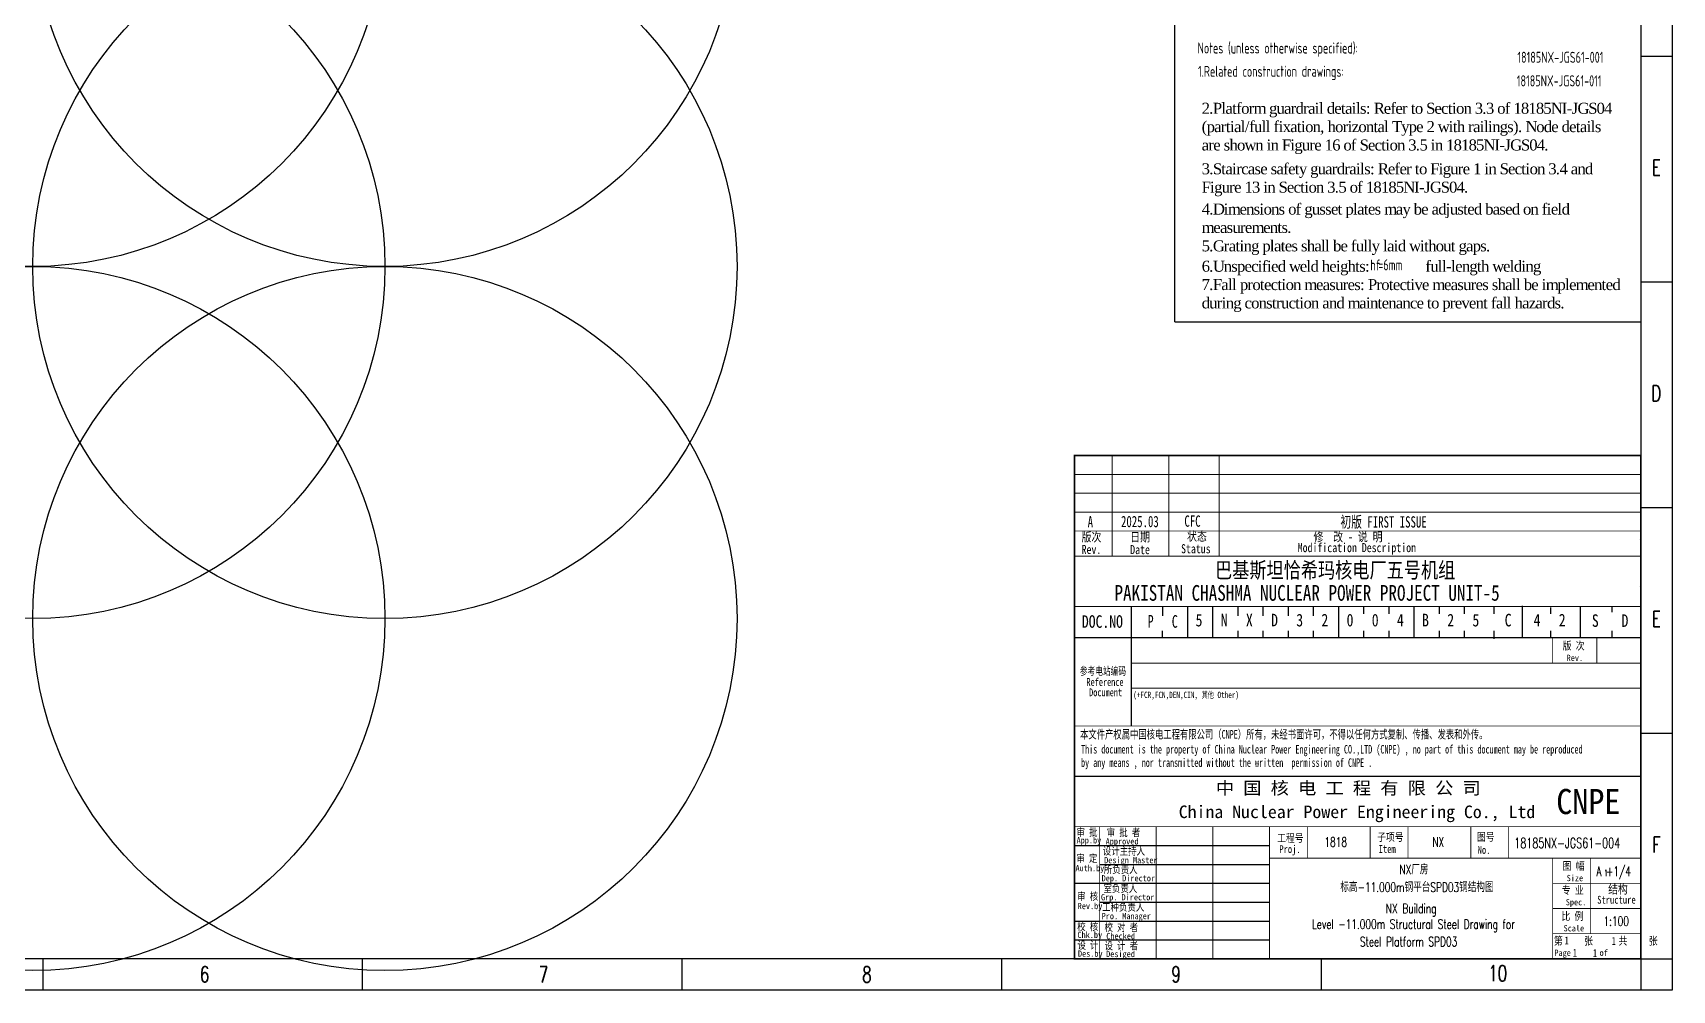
# Model space of a CAD drawing. Extents: x 8986 to 134227, y 7133 to 940687.
# Drawn here: x 61973 to 114088, y 592541 to 622980 of the extents above; entities that cross this region are included whole.
import ezdxf
from ezdxf.enums import TextEntityAlignment as Align

# ---------------------------------------------------------------- set-up
doc = ezdxf.new("R2010")
doc.units = 0
doc.linetypes.add('CONTINOUS', pattern=[0])
doc.layers.get('0').update_dxf_attribs({"linetype": 'CONTINUOUS'})
for name, color, linetype in [('1', 1, 'CONTINUOUS'), ('C77(文本)', 3, 'CONTINUOUS'), ('PUB_TEXT', 7, 'CONTINUOUS'), ('TK', 7, 'CONTINUOUS'), ('图框', 4, 'CONTINOUS'), ('标注', 3, 'CONTINUOUS')]:
    doc.layers.add(name, color=color, linetype=linetype)
doc.styles.add('CHINESE-3', font='romand.shx', dxfattribs={"width": 0.8, "bigfont": 'ochinese.shx'})
doc.styles.add('HZ', font='TXT.shx', dxfattribs={"width": 0.7, "bigfont": 'hz.shx'})
doc.styles.add('RH', font='romans.shx', dxfattribs={"width": 0.7, "bigfont": 'hz.shx'})
doc.styles.add('ROMAND', font='romand.shx', dxfattribs={"width": 0.7, "bigfont": 'ochinese.shx'})
doc.styles.add('TSSD_Rein', font='Tssdeng.shx', dxfattribs={"width": 0.7, "bigfont": 'hztxt.shx'})
doc.styles.add('宋体', font='', dxfattribs={"width": 0.7})
doc.styles.add('汉字', font='STFANGSO.TTF', dxfattribs={"width": 0.8, "height": 4})
doc.styles.get('宋体').set_extended_font_data('SimSun')

# ---------------------------------------------------------------- blocks, each defined once
blk = doc.blocks.new('*U53')
at = {"layer": '图框'}
blk.add_line((0, 500), (0, -500), dxfattribs=at)
blk = doc.blocks.new('*U54')
at = {"color": 0, "linetype": 'ByBlock', "lineweight": -2, "transparency": 16777216}
for p in [(50800, 0), (60960, 0), (71120, 0), (81280, 0), (91440, 0)]:
    blk.add_blockref('*U53', p, dxfattribs=at)

msp = doc.modelspace()

# ---------------------------------------------------------------- linework, layer by layer
at = {"color": 1}
for q in [(98281, 650941), (113096, 613793)]:
    msp.add_line((98281, 613793), q, dxfattribs=at)
at = {"color": 4, "linetype": 'Continuous'}
msp.add_line((96888, 604741), (96888, 600941), dxfattribs=at)
at = {"color": 4}
msp.add_line((97888, 604741), (97888, 604441), dxfattribs=at)
for centre in [(61973, 626744), (73167, 626744), (61973, 615550), (73167, 615550), (61973, 604357), (73167, 604357)]:
    msp.add_circle(centre, 11193)
at = {"layer": '1', "color": 4}
for p, q in [((113055, 606877), (113055, 606877)), ((113055, 606877), (113055, 606877)), ((113055, 606877), (113055, 606877)), ((113055, 606877), (113055, 606877)), ((113055, 606877), (113055, 606877)), ((113055, 606877), (113055, 606877)), ((113055, 606877), (113055, 606877)), ((113055, 606877), (113055, 606877)), ((113088, 599547), (113088, 606877)), ((113088, 599547), (113088, 606877)), ((113058, 605366), (113058, 605366)), ((113058, 605366), (113058, 605366)), ((113058, 605366), (113058, 605366)), ((113058, 605366), (113058, 605366)), ((97888, 604641), (97888, 604641)), ((98688, 603741), (98688, 604741)), ((99488, 603741), (99488, 604741)), ((100288, 604441), (100288, 604741)), ((101088, 604441), (101088, 604741)), ((101888, 604441), (101888, 604741)), ((102688, 604441), (102688, 604741)), ((103488, 603741), (103488, 604741)), ((104288, 604512), (104288, 604741)), ((105088, 604512), (105088, 604741)), ((105888, 603741), (105888, 604741)), ((106688, 604512), (106688, 604741)), ((107488, 604512), (107488, 604741)), ((108425, 604512), (108425, 604741)), ((109325, 603762), (109325, 604762)), ((110225, 604512), (110225, 604712)), ((111175, 603741), (111175, 604741)), ((112175, 604562), (112175, 604752)), ((113088, 603741), (95088, 603741)), ((97888, 603741), (97888, 603962)), ((100288, 603741), (100288, 603962)), ((101088, 603741), (101088, 603962)), ((101888, 603741), (101888, 603962)), ((102688, 603741), (102688, 603962)), ((104288, 603741), (104288, 603962)), ((105088, 603741), (105088, 603962)), ((106688, 603741), (106688, 603962)), ((107488, 603741), (107488, 603962)), ((108425, 603712), (108425, 603962)), ((110225, 603762), (110225, 603962)), ((112175, 603762), (112175, 603962)), ((95088, 597141), (101288, 597141)), ((95888, 596541), (101288, 596541)), ((95088, 595941), (101288, 595941)), ((95888, 595341), (101288, 595341)), ((95088, 594741), (101288, 594741)), ((95088, 594141), (101288, 594141)), ((113088, 593541), (95088, 593541)), ((113088, 593541), (95088, 593541)), ((113088, 593541), (95088, 593541)), ((113088, 593541), (95088, 593541)), ((113088, 593541), (95088, 593541)), ((113088, 593541), (95088, 593541))]:
    msp.add_line(p, q, dxfattribs=at)
at = {"layer": '1', "color": 4, "ltscale": 0.8}
msp.add_line((95088, 603130), (95088, 596981), dxfattribs=at)
at = {"layer": '1', "color": 4, "const_width": 50}
for points in [[(95088, 593541), (113088, 593541), (113088, 609541), (95088, 609541)], [(95088, 599341), (113088, 599341), (113088, 593541), (95088, 593541)]]:
    msp.add_lwpolyline(points, close=True, dxfattribs=at)
at = {"layer": '1', "color": 4}
for points, const_width in [([(96288, 609541), (96288, 606341)], 30), ([(98088, 609541), (98088, 606341)], 30), ([(99688, 609541), (99688, 606341)], 30), ([(95088, 608941), (113088, 608941)], 30), ([(95088, 608341), (113088, 608341)], 30), ([(95088, 607741), (113088, 607741)], 30), ([(95088, 607141), (113088, 607141)], 30), ([(95088, 606341), (113088, 606341)], 30), ([(95088, 604741), (113088, 604741)], 30), ([(96888, 604741), (96888, 600941)], 30), ([(95088, 603741), (113088, 603741)], 30), ([(110288, 603741), (110288, 602941)], 30), ([(111688, 603741), (111688, 602941)], 30), ([(96888, 602941), (113088, 602941)], 30), ([(96888, 602141), (113088, 602141)], 30), ([(95088, 600941), (113088, 600941)], 30), ([(95088, 597741), (113088, 597741)], 30), ([(95888, 597741), (95888, 593541)], 30), ([(95888, 597741), (95888, 593541)], 30), ([(97688, 597741), (97688, 593541)], 30), ([(99488, 597741), (99488, 593541)], 30), ([(101288, 597741), (101288, 593541)], 30), ([(102488, 597741), (102488, 596741)], 25), ([(104488, 597741), (104488, 596741)], 25), ([(105688, 597741), (105688, 596741)], 25), ([(107688, 597741), (107688, 596741)], 25), ([(108888, 597741), (108888, 596741)], 25), ([(101288, 596741), (113088, 596741)], 30), ([(110288, 596741), (110288, 593541)], 30), ([(111488, 596741), (111488, 594341)], 25), ([(113088, 595941), (110288, 595941)], 25), ([(113088, 595141), (110288, 595141)], 25), ([(113088, 594341), (110288, 594341)], 25)]:
    msp.add_lwpolyline(points, dxfattribs=dict(at, const_width=const_width))
at = {"layer": '图框'}
for p, q in [((114088, 651941), (114088, 592541)), ((113088, 622241), (113088, 593541)), ((113088, 622241), (113088, 593541)), ((113088, 622241), (113088, 593541)), ((113088, 622241), (113088, 593541)), ((113088, 622241), (114088, 622241)), ((113088, 615066), (114088, 615066)), ((113088, 607891), (114088, 607891)), ((113088, 600716), (114088, 600716)), ((113088, 593541), (113088, 592541)), ((113088, 593541), (114088, 593541)), ((114088, 592541), (8988, 592541))]:
    msp.add_line(p, q, dxfattribs=at)
at = {"layer": '图框', "color": 1}
for p, q in [((113088, 650941), (113088, 593541)), ((113088, 593541), (11488, 593541))]:
    msp.add_line(p, q, dxfattribs=at)
at = {"layer": '图框', "color": 4}
msp.add_line((113088, 593541), (95088, 593541), dxfattribs=at)
msp.add_line((113088, 593541), (95088, 593541), dxfattribs=at)
msp.add_line((113088, 593541), (95088, 593541), dxfattribs=at)
msp.add_line((113088, 593541), (95088, 593541), dxfattribs=at)

# ---------------------------------------------------------------- block references
at = {"linetype": 'Continuous'}
msp.add_blockref('*U54', (11488, 593041), dxfattribs=at)

# ---------------------------------------------------------------- texts
at = {"color": 4, "linetype": 'Continuous', "style": '宋体', "width": 0.8}
for s, p in [('巴基斯坦恰希玛核电厂五号机组', (99554, 605648)), ('PAKISTAN CHASHMA NUCLEAR POWER PROJECT UNIT-5', (96359, 604923))]:
    msp.add_text(s, height=500, dxfattribs=at).set_placement(p)
for s, p in [('5', (98937, 603988)), ('N', (99737, 603988)), ('X', (100537, 603988)), ('D', (101337, 603988)), ('3', (102137, 603988)), ('2', (102937, 603988)), ('0', (103737, 603988)), ('B', (106137, 603988)), ('2', (106937, 603988)), ('5', (107737, 603988)), ('C', (108762, 603988)), ('4', (109682, 603988)), ('2', (110482, 603988)), ('S', (111534, 603972)), ('D', (112477, 603972))]:
    msp.add_text(s, height=400, dxfattribs=at).set_placement(p, align=Align.BOTTOM_LEFT)
at = {"color": 2, "linetype": 'Continuous', "style": '宋体', "width": 0.8}
for s, p in [('0', (104537, 603988)), ('4', (105337, 603988))]:
    msp.add_text(s, height=400, dxfattribs=at).set_placement(p, align=Align.BOTTOM_LEFT)
at = {"color": 4, "linetype": 'Continuous', "char_height": 400, "attachment_point": 5, "style": '宋体'}
for s, width, insert in [('P', 577.48, (97508, 604270)), ('C', 676.01, (98275, 604262))]:
    msp.add_mtext_dynamic_manual_height_columns(s, width=width, gutter_width=100, heights=[0], dxfattribs=dict(at, insert=insert))
at = {"layer": '1', "color": 4}
for s, height, style, width, p in [('初版 FIRST ISSUE', 360, '宋体', 0.7, (103539, 607250)), ('版次', 288, '汉字', 0.8, (95313, 606807)), ('A', 360, '宋体', 0.7, (95506, 607254)), ('2025.03', 360, '宋体', 0.7, (96566, 607263)), ('CFC', 360, '宋体', 0.7, (98581, 607276)), ('状态', 288, '汉字', 0.8, (98666, 606829)), ('修  改 - 说 明', 288, '汉字', 0.8, (102683, 606813)), ('Rev.', 288, '汉字', 0.8, (95313, 606411)), ('Date', 288, '汉字', 0.8, (96858, 606405)), ('日期 ', 288, '汉字', 0.8, (96858, 606807)), ('Status', 288, '汉字', 0.8, (98475, 606433)), ('Modification Description', 288, '汉字', 0.8, (102183, 606469)), ('DOC.NO', 400, '宋体', 0.8, (95322, 604063)), ('版 次', 250, '汉字', 0.8, (110607, 603368)), ('Rev.', 200, '汉字', 0.8, (110733, 603008)), ('App.by', 200, '汉字', 0.8, (95154, 597209)), ('审 批', 240, '汉字', 0.8, (95152, 597443)), ('Approved', 200, '汉字', 0.8, (96078, 597175)), ('审 批 者', 240, '汉字', 0.8, (96110, 597435)), ('审 定', 240, '汉字', 0.8, (95148, 596613)), ('设计主持人', 240, '汉字', 0.8, (95986, 596845)), ('Design Master', 200, '汉字', 0.8, (96031, 596577)), ('Proj.', 250, '汉字', 0.8, (101598, 596902)), ('Item', 250, '汉字', 0.8, (104755, 596906)), ('No.', 250, '汉字', 0.8, (107903, 596878)), ('Auth.by', 200, '汉字', 0.8, (95120, 596325)), ('Dep. Director', 200, '汉字', 0.8, (95950, 596002)), ('所负责人', 240, '汉字', 0.8, (96019, 596259)), ('图 幅', 250, '汉字', 0.8, (110607, 596368)), ('Size', 200, '汉字', 0.8, (110733, 596008)), ('审 核', 240, '汉字', 0.8, (95172, 595407)), ('室负责人', 240, '汉字', 0.8, (96008, 595656)), ('专 业', 250, '汉字', 0.8, (110580, 595600)), ('Rev.by', 200, '汉字', 0.8, (95189, 595119)), ('Grp. Director', 200, '汉字', 0.8, (95930, 595399)), ('工种负责人', 240, '汉字', 0.8, (95965, 595065)), ('Spec.', 200, '汉字', 0.8, (110705, 595240)), ('Structure', 250, '汉字', 0.8, (111703, 595292)), ('校 核', 240, '汉字', 0.8, (95173, 594444)), ('Pro. Manager', 200, '汉字', 0.8, (95951, 594800)), ('校 对 者', 240, '汉字', 0.8, (96041, 594421)), ('比 例', 250, '汉字', 0.8, (110567, 594771)), ('设 计', 240, '汉字', 0.8, (95181, 593851)), ('Chk.by', 200, '汉字', 0.8, (95182, 594200)), ('设 计 者', 240, '汉字', 0.8, (96041, 593836)), ('Checked', 200, '汉字', 0.8, (96098, 594163)), ('第     张      共     张', 250, '汉字', 0.8, (110326, 593986)), ('Scale', 200, '汉字', 0.8, (110635, 594411)), ('1', 250, '汉字', 0.8, (110667, 593997)), ('1', 250, '汉字', 0.8, (112162, 593982)), ('Des.by', 200, '汉字', 0.8, (95197, 593605)), ('Desiged', 200, '汉字', 0.8, (96093, 593594)), ('Page       of  ', 200, '汉字', 0.8, (110343, 593631)), ('1', 250, '汉字', 0.8, (110928, 593607)), ('1', 250, '汉字', 0.8, (111565, 593597))]:
    msp.add_text(s, height=height, dxfattribs=dict(at, style=style, width=width)).set_placement(p)
at = {"layer": '1', "color": 4, "ltscale": 0.8}
for s, height, style, width, p in [('参考电站编码', 250, '宋体', 0.7, (95257, 602562)), ('Reference', 250, '宋体', 0.7, (95468, 602216)), ('Document', 250, '宋体', 0.7, (95552, 601887)), ('(+FCR,FCN,DEN,CIN, 其他 Other)', 200, '宋体', 0.7, (96955, 601831)), ('本文件产权属中国核电工程有限公司（CNPE）所有，未经书面许可，不得以任何方式复制、传播、发表和外传。', 270, '宋体', 0.7, (95265, 600541)), ('This document is the property of China Nuclear Power Engineering CO.,LTD (CNPE) , no part of this document may be reproduced ', 270, '宋体', 0.7, (95296, 600067)), ('by any means , nor transmitted without the written  permission of CNPE .', 270, '宋体', 0.7, (95296, 599643)), ('工程号', 250, '汉字', 0.8, (101530, 597254)), ('子项号', 250, '汉字', 0.8, (104709, 597285)), ('图号', 250, '汉字', 0.8, (107881, 597292))]:
    msp.add_text(s, height=height, dxfattribs=dict(at, style=style, width=width)).set_placement(p)
at = {"layer": '1', "color": 4, "style": '宋体'}
for s, width, p, p2 in [('中 国 核 电 工 程 有 限 公 司', 1.015354, (99580, 598768), (108002, 598768)), ('China Nuclear Power Engineering Co., Ltd', 0.990448, (98401, 598013), (109733, 598013))]:
    msp.add_text(s, height=400, dxfattribs=dict(at, width=width)).set_placement(p, p2, align=Align.FIT)
at = {"layer": 'C77(文本)', "style": 'TSSD_Rein', "width": 0.7}
for s, p in [(' Notes (unless otherwise specified):   ', (98852, 622321)), ('18185NX-JGS61-001', (109166, 622026)), ('1.Related construction drawings:  ', (99015, 621580)), ('18185NX-JGS61-011', (109149, 621277)), ('h%%142f', (104490, 615421)), ('=6mm', (104747, 615429, 0))]:
    msp.add_text(s, height=350, dxfattribs=at).set_placement(p)
at = {"layer": 'C77(文本)', "char_height": 350, "attachment_point": 1, "style": 'TSSD_Rein'}
for s, width, insert in [('{\\fTimes New Roman|b0|i0|c0|p18;\\W1;\\T0.9;2.Platform guardrail details: Refer to Section 3.3 of 18185NI-JGS04 (partial/full fixation, horizontal Type 2 with railings). Node details are shown in Figure 16 of Section 3.5 in 18185NI-JGS04.}', 13014.8, (99131, 620755)), ('\\pt1050;{\\fTimes New Roman|b0|i0|c0|p18;\\W1;\\T0.9;3.Staircase safety guardrails: Refer to Figure 1 in Section 3.4 and Figure 13 in Section 3.5 of 18185NI-JGS04.  }', 13014.8, (99131, 618831)), ('\\pt1050;{\\fTimes New Roman|b0|i0|c0|p18;\\W1;\\T0.9;4.Dimensions of gusset plates may be adjusted based on field measurements.}', 13014.8, (99131, 617551)), ('\\pt1050;{\\fTimes New Roman|b0|i0|c0|p18;\\W1;\\T0.9;5.Grating plates shall be fully laid without gaps.  }', 13014.8, (99131, 616381)), ('\\pt1050;{\\fTimes New Roman|b0|i0|c0|p18;\\W1;\\T0.9;6.Unspecified weld heights:               full-length welding   \\P7.Fall protection measures: Protective measures shall be implemented during construction and maintenance to prevent fall hazards.  }', 13490.1, (99131, 615734))]:
    msp.add_mtext_dynamic_manual_height_columns(s, width=width, gutter_width=5000, heights=[0], dxfattribs=dict(at, insert=insert))
at = {"layer": 'PUB_TEXT', "color": 4, "style": '宋体', "width": 0.891618}
msp.add_text('CNPE', height=800, dxfattribs=at).set_placement((110402, 598140), (112442, 598140), align=Align.FIT)
at = {"layer": 'TK', "color": 4}
for s, style, width, p in [('1818', 'ROMAND', 0.7, (103032, 597104)), ('NX', 'ROMAND', 0.7, (106461, 597104)), ('结构', 'CHINESE-3', 0.8, (112052, 595584))]:
    msp.add_text(s, height=300, dxfattribs=dict(at, style=style, width=width)).set_placement(p)
at = {"layer": 'TK', "color": 2, "style": 'RH', "width": 0.7}
for s, p in [('NX厂房', (105415, 596227)), ('NX Building', (104985, 594989)), ('Level -11.000m Structural Steel Drawing for', (102635, 594489)), (' Steel Platform SPD03', (104015, 593934))]:
    msp.add_text(s, height=300, dxfattribs=at).set_placement(p)
at = {"layer": 'TK', "color": 0, "style": 'ROMAND', "width": 0.7}
for s, height, p in [('A +1/4', 300, (111678, 596170)), ('1', 200, (111915, 596170))]:
    msp.add_text(s, height=height, dxfattribs=at).set_placement(p)
at = {"layer": 'TK', "color": 3, "style": 'RH', "width": 0.7}
msp.add_text('标高-11.000m钢平台SPD03钢结构图', height=300, dxfattribs=at).set_placement((103539, 595665))
at = {"layer": 'TK', "style": 'ROMAND', "width": 0.7}
msp.add_text('1:100', height=300, dxfattribs=at).set_placement((111902, 594588))
at = {"layer": '图框', "style": 'HZ', "width": 0.7}
for s, p in [('E', (113584, 618442)), ('D', (113584, 611267)), ('E', (113584, 604092)), ('F', (113584, 596917)), ('6', (67437, 592796)), ('7', (78208, 592791)), ('8', (88488, 592791)), ('9', (98316, 592796)), ('10', (108542, 592831))]:
    msp.add_text(s, height=500, dxfattribs=at).set_placement(p, align=Align.CENTER)
at = {"layer": '标注', "color": 4, "ltscale": 0.001, "style": 'ROMAND', "width": 0.7}
msp.add_text('18185NX-JGS61-004', height=320, dxfattribs=at).set_placement((109066, 597061))

doc.saveas('drawing.dxf')
